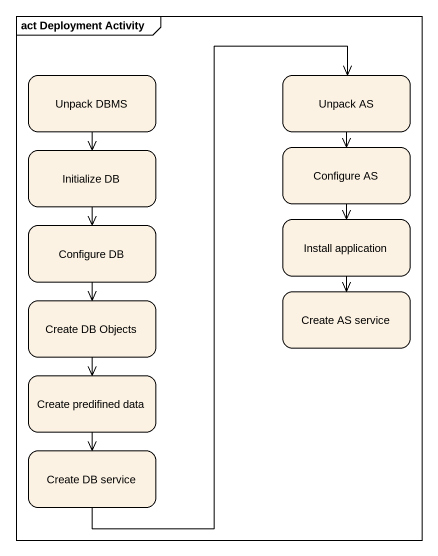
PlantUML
@startuml
mainframe act Deployment Activity
hide empty description
state "Unpack DBMS" as Unpack_DBMS
state "Unpack AS" as Unpack_AS
state "Initialize DB" as Initialize_DB
state "Configure AS" as Configure_AS
state "Configure DB" as Configure_DB
state "Install application" as Install_application
state "Create DB Objects" as Create_DB_Objects
state "Create AS service" as Create_AS_service
state "Create predifined data" as Create_predifined_data
state "Create DB service" as Create_DB_service
Unpack_DBMS --> Initialize_DB
Unpack_AS --> Configure_AS
Initialize_DB --> Configure_DB
Configure_AS --> Install_application
Configure_DB --> Create_DB_Objects
Install_application --> Create_AS_service
Create_DB_Objects --> Create_predifined_data
Create_predifined_data --> Create_DB_service
Create_DB_service -up-> Unpack_AS
@enduml
